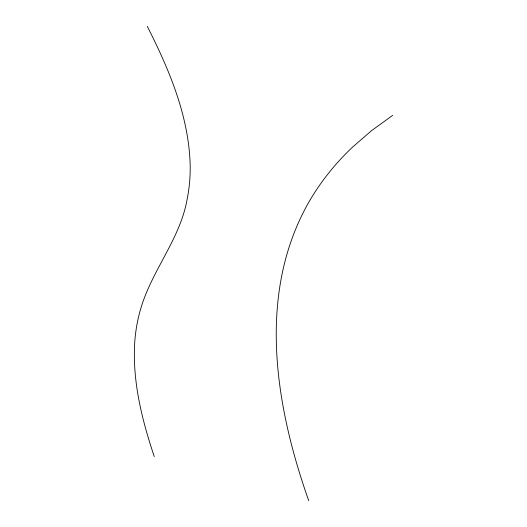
<?xml version="1.0" encoding="UTF-8"?>
<svg xmlns="http://www.w3.org/2000/svg" width="527" height="527" viewBox="0 0 527 527"><rect width="100%" height="100%" fill="white"/><g stroke="black" fill="none" stroke-linecap="round" stroke-linejoin="round"><path stroke-width="0.79" d="M392.701 115.334L371.476 130.729L352.372 147.277A539.444 349.625 22.6 0 0 307.86 203.877C256.814 295.331 275.423 406.548 308.717 500.65M147.264 26.35C169.272 69.716 188.995 116.276 190.188 165.623A347.695 225.352 22.6 0 1 187.138 199.265C180.353 237.776 153.68 268.302 141.888 304.968A360.33 233.54 22.6 0 0 134.695 342.82C132.382 381.66 142.02 420.019 154.253 456.573"/></g></svg>
